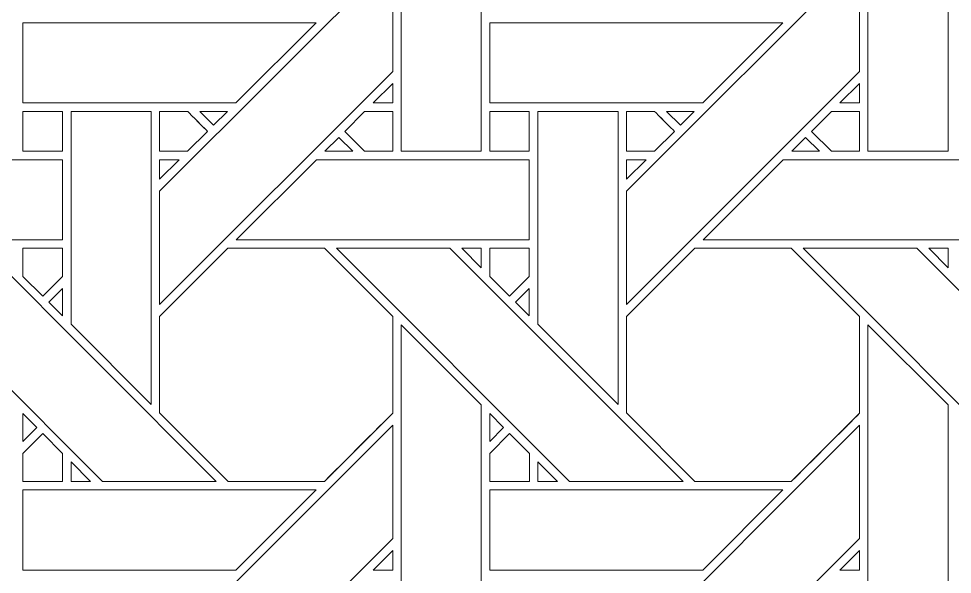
# Model space of a CAD drawing. Header units: inches. Extents: x 8.9 to 15.9, y 4.1 to 14.1.
# Drawn here: x 10.436 to 12.334, y 6.533 to 7.661 of the extents above; entities that cross this region are included whole.
import ezdxf

# ---------------------------------------------------------------- set-up
doc = ezdxf.new("R2010")
doc.units = ezdxf.units.IN
doc.header["$MEASUREMENT"] = 0
doc.layers.add('Design', color=7, linetype='Continuous', lineweight=0)

msp = doc.modelspace()

# ---------------------------------------------------------------- linework, layer by layer
at = {"layer": 'Design'}
for points, knots in [([(12.3829, 14.0948), (10.4499, 14.0948), (8.8829, 12.5278), (8.8829, 10.5948), (8.8829, 10.5948), (8.8829, 4.0948), (8.8829, 4.0948), (8.8829, 4.0948), (15.8829, 4.0948), (15.8829, 4.0948), (15.8829, 4.0948), (15.8829, 10.5948), (15.8829, 10.5948), (15.8829, 12.5278), (14.3159, 14.0948), (12.3829, 14.0948)], [0, 0, 0, 0, 1, 1, 1, 2, 2, 2, 3, 3, 3, 4, 4, 4, 5, 5, 5, 5]), ([(12.3829, 13.4898), (10.7865, 13.4898), (9.4879, 12.1911), (9.4879, 10.5948), (9.4879, 10.5948), (9.4879, 4.6998), (9.4879, 4.6998), (9.4879, 4.6998), (15.2779, 4.6998), (15.2779, 4.6998), (15.2779, 4.6998), (15.2779, 10.5948), (15.2779, 10.5948), (15.2779, 12.1911), (13.9792, 13.4898), (12.3829, 13.4898)], [0, 0, 0, 0, 1, 1, 1, 2, 2, 2, 3, 3, 3, 4, 4, 4, 5, 5, 5, 5]), ([(11.3765, 7.8256), (11.3765, 7.8256), (11.3765, 7.392), (11.3765, 7.392), (11.3765, 7.392), (11.2137, 7.392), (11.2137, 7.392), (11.2137, 7.392), (11.2137, 7.9878), (11.2137, 7.9878), (11.2137, 7.9878), (11.3765, 7.8256), (11.3765, 7.8256)], [0, 0, 0, 0, 1, 1, 1, 2, 2, 2, 3, 3, 3, 4, 4, 4, 4]), ([(12.1625, 7.392), (12.1625, 7.392), (12.1625, 7.9878), (12.1625, 7.9878), (12.1625, 7.9878), (12.3252, 7.8256), (12.3252, 7.8256), (12.3252, 7.8256), (12.3252, 7.392), (12.3252, 7.392), (12.3252, 7.392), (12.1625, 7.392), (12.1625, 7.392)], [0, 0, 0, 0, 1, 1, 1, 2, 2, 2, 3, 3, 3, 4, 4, 4, 4]), ([(10.7229, 7.3106), (10.7229, 7.3106), (11.1966, 7.7842), (11.1966, 7.7842), (11.1966, 7.7842), (11.1966, 7.5542), (11.1966, 7.5542), (11.1966, 7.5542), (10.7229, 7.0805), (10.7229, 7.0805), (10.7229, 7.0805), (10.7229, 7.3106), (10.7229, 7.3106)], [0, 0, 0, 0, 1, 1, 1, 2, 2, 2, 3, 3, 3, 4, 4, 4, 4]), ([(11.6717, 7.3106), (11.6717, 7.3106), (12.1453, 7.7842), (12.1453, 7.7842), (12.1453, 7.7842), (12.1453, 7.5542), (12.1453, 7.5542), (12.1453, 7.5542), (11.6717, 7.0805), (11.6717, 7.0805), (11.6717, 7.0805), (11.6717, 7.3106), (11.6717, 7.3106)], [0, 0, 0, 0, 1, 1, 1, 2, 2, 2, 3, 3, 3, 4, 4, 4, 4]), ([(10.4451, 7.49), (10.4451, 7.49), (10.4451, 7.6527), (10.4451, 7.6527), (10.4451, 7.6527), (11.0408, 7.6527), (11.0408, 7.6527), (11.0408, 7.6527), (10.8781, 7.49), (10.8781, 7.49), (10.8781, 7.49), (10.4451, 7.49), (10.4451, 7.49)], [0, 0, 0, 0, 1, 1, 1, 2, 2, 2, 3, 3, 3, 4, 4, 4, 4]), ([(11.3938, 7.49), (11.3938, 7.49), (11.3938, 7.6527), (11.3938, 7.6527), (11.3938, 7.6527), (11.9895, 7.6527), (11.9895, 7.6527), (11.9895, 7.6527), (11.8268, 7.49), (11.8268, 7.49), (11.8268, 7.49), (11.3938, 7.49), (11.3938, 7.49)], [0, 0, 0, 0, 1, 1, 1, 2, 2, 2, 3, 3, 3, 4, 4, 4, 4]), ([(11.1568, 7.49), (11.1568, 7.49), (11.1966, 7.5298), (11.1966, 7.5298), (11.1966, 7.5298), (11.1966, 7.49), (11.1966, 7.49), (11.1966, 7.49), (11.1568, 7.49), (11.1568, 7.49)], [0, 0, 0, 0, 1, 1, 1, 2, 2, 2, 3, 3, 3, 3]), ([(12.1056, 7.49), (12.1056, 7.49), (12.1453, 7.5298), (12.1453, 7.5298), (12.1453, 7.5298), (12.1453, 7.49), (12.1453, 7.49), (12.1453, 7.49), (12.1056, 7.49), (12.1056, 7.49)], [0, 0, 0, 0, 1, 1, 1, 2, 2, 2, 3, 3, 3, 3]), ([(10.5253, 7.3919), (10.5253, 7.3919), (10.4451, 7.3919), (10.4451, 7.3919), (10.4451, 7.3919), (10.4451, 7.4727), (10.4451, 7.4727), (10.4451, 7.4727), (10.5253, 7.4727), (10.5253, 7.4727), (10.5253, 7.4727), (10.5253, 7.3919), (10.5253, 7.3919)], [0, 0, 0, 0, 1, 1, 1, 2, 2, 2, 3, 3, 3, 4, 4, 4, 4]), ([(10.4451, 7.4727), (10.4451, 7.4727), (10.5253, 7.4727), (10.5253, 7.4727), (10.5253, 7.4727), (10.5253, 7.3919), (10.5253, 7.3919), (10.5253, 7.3919), (10.4451, 7.3919), (10.4451, 7.3919), (10.4451, 7.3919), (10.4451, 7.4727), (10.4451, 7.4727)], [0, 0, 0, 0, 1, 1, 1, 2, 2, 2, 3, 3, 3, 4, 4, 4, 4]), ([(10.7058, 7.4727), (10.7058, 7.4727), (10.7058, 6.8776), (10.7058, 6.8776), (10.7058, 6.8776), (10.5429, 7.0405), (10.5429, 7.0405), (10.5429, 7.0405), (10.5429, 7.4727), (10.5429, 7.4727), (10.5429, 7.4727), (10.7058, 7.4727), (10.7058, 7.4727)], [0, 0, 0, 0, 1, 1, 1, 2, 2, 2, 3, 3, 3, 4, 4, 4, 4]), ([(10.78, 7.4727), (10.7851, 7.4676), (10.8159, 7.4368), (10.8203, 7.4324), (10.8203, 7.4324), (10.7799, 7.3919), (10.7799, 7.3919), (10.7799, 7.3919), (10.7229, 7.3919), (10.7229, 7.3919), (10.7229, 7.3919), (10.7229, 7.4727), (10.7229, 7.4727), (10.7229, 7.4727), (10.78, 7.4727), (10.78, 7.4727)], [0, 0, 0, 0, 1, 1, 1, 2, 2, 2, 3, 3, 3, 4, 4, 4, 5, 5, 5, 5]), ([(10.8203, 7.4324), (10.8203, 7.4324), (10.7799, 7.3919), (10.7799, 7.3919), (10.7799, 7.3919), (10.7229, 7.3919), (10.7229, 7.3919), (10.7229, 7.3919), (10.7229, 7.4727), (10.7229, 7.4727), (10.7229, 7.4727), (10.78, 7.4727), (10.78, 7.4727), (10.7855, 7.4673), (10.8203, 7.4324), (10.8203, 7.4324)], [0, 0, 0, 0, 1, 1, 1, 2, 2, 2, 3, 3, 3, 4, 4, 4, 5, 5, 5, 5]), ([(10.8044, 7.4727), (10.8044, 7.4727), (10.8608, 7.4727), (10.8608, 7.4727), (10.8608, 7.4727), (10.8326, 7.4446), (10.8326, 7.4446), (10.8326, 7.4446), (10.8044, 7.4727), (10.8044, 7.4727)], [0, 0, 0, 0, 1, 1, 1, 2, 2, 2, 3, 3, 3, 3]), ([(11.1966, 7.4727), (11.1966, 7.4727), (11.1966, 7.3919), (11.1966, 7.3919), (11.1966, 7.3919), (11.1395, 7.3919), (11.1395, 7.3919), (11.1395, 7.3919), (11.0991, 7.4323), (11.0991, 7.4323), (11.0991, 7.4323), (11.1396, 7.4727), (11.1396, 7.4727), (11.1396, 7.4727), (11.1966, 7.4727), (11.1966, 7.4727)], [0, 0, 0, 0, 1, 1, 1, 2, 2, 2, 3, 3, 3, 4, 4, 4, 5, 5, 5, 5]), ([(11.0991, 7.4323), (11.0991, 7.4323), (11.1396, 7.4727), (11.1396, 7.4727), (11.1396, 7.4727), (11.1966, 7.4727), (11.1966, 7.4727), (11.1966, 7.4727), (11.1966, 7.3919), (11.1966, 7.3919), (11.1966, 7.3919), (11.1395, 7.3919), (11.1395, 7.3919), (11.1395, 7.3919), (11.0991, 7.4323), (11.0991, 7.4323)], [0, 0, 0, 0, 1, 1, 1, 2, 2, 2, 3, 3, 3, 4, 4, 4, 5, 5, 5, 5]), ([(11.474, 7.3919), (11.474, 7.3919), (11.3938, 7.3919), (11.3938, 7.3919), (11.3938, 7.3919), (11.3938, 7.4727), (11.3938, 7.4727), (11.3938, 7.4727), (11.474, 7.4727), (11.474, 7.4727), (11.474, 7.4727), (11.474, 7.3919), (11.474, 7.3919)], [0, 0, 0, 0, 1, 1, 1, 2, 2, 2, 3, 3, 3, 4, 4, 4, 4]), ([(11.3938, 7.4727), (11.3938, 7.4727), (11.474, 7.4727), (11.474, 7.4727), (11.474, 7.4727), (11.474, 7.3919), (11.474, 7.3919), (11.474, 7.3919), (11.3938, 7.3919), (11.3938, 7.3919), (11.3938, 7.3919), (11.3938, 7.4727), (11.3938, 7.4727)], [0, 0, 0, 0, 1, 1, 1, 2, 2, 2, 3, 3, 3, 4, 4, 4, 4]), ([(11.6545, 7.4727), (11.6545, 7.4727), (11.6545, 6.8776), (11.6545, 6.8776), (11.6545, 6.8776), (11.4916, 7.0405), (11.4916, 7.0405), (11.4916, 7.0405), (11.4916, 7.4727), (11.4916, 7.4727), (11.4916, 7.4727), (11.6545, 7.4727), (11.6545, 7.4727)], [0, 0, 0, 0, 1, 1, 1, 2, 2, 2, 3, 3, 3, 4, 4, 4, 4]), ([(11.7287, 7.4727), (11.7339, 7.4676), (11.7646, 7.4368), (11.7691, 7.4324), (11.7691, 7.4324), (11.7286, 7.3919), (11.7286, 7.3919), (11.7286, 7.3919), (11.6717, 7.3919), (11.6717, 7.3919), (11.6717, 7.3919), (11.6717, 7.4727), (11.6717, 7.4727), (11.6717, 7.4727), (11.7287, 7.4727), (11.7287, 7.4727)], [0, 0, 0, 0, 1, 1, 1, 2, 2, 2, 3, 3, 3, 4, 4, 4, 5, 5, 5, 5]), ([(11.7691, 7.4324), (11.7691, 7.4324), (11.7286, 7.3919), (11.7286, 7.3919), (11.7286, 7.3919), (11.6717, 7.3919), (11.6717, 7.3919), (11.6717, 7.3919), (11.6717, 7.4727), (11.6717, 7.4727), (11.6717, 7.4727), (11.7287, 7.4727), (11.7287, 7.4727), (11.734, 7.4675), (11.7648, 7.4367), (11.7691, 7.4324)], [0, 0, 0, 0, 1, 1, 1, 2, 2, 2, 3, 3, 3, 4, 4, 4, 5, 5, 5, 5]), ([(11.7531, 7.4727), (11.7531, 7.4727), (11.8096, 7.4727), (11.8096, 7.4727), (11.8096, 7.4727), (11.7813, 7.4446), (11.7813, 7.4446), (11.7813, 7.4446), (11.7531, 7.4727), (11.7531, 7.4727)], [0, 0, 0, 0, 1, 1, 1, 2, 2, 2, 3, 3, 3, 3]), ([(12.1453, 7.4727), (12.1453, 7.4727), (12.1453, 7.3919), (12.1453, 7.3919), (12.1453, 7.3919), (12.0882, 7.3919), (12.0882, 7.3919), (12.0882, 7.3919), (12.0479, 7.4323), (12.0479, 7.4323), (12.0479, 7.4323), (12.0883, 7.4727), (12.0883, 7.4727), (12.0883, 7.4727), (12.1453, 7.4727), (12.1453, 7.4727)], [0, 0, 0, 0, 1, 1, 1, 2, 2, 2, 3, 3, 3, 4, 4, 4, 5, 5, 5, 5]), ([(12.0479, 7.4323), (12.0479, 7.4323), (12.0883, 7.4727), (12.0883, 7.4727), (12.0883, 7.4727), (12.1453, 7.4727), (12.1453, 7.4727), (12.1453, 7.4727), (12.1453, 7.3919), (12.1453, 7.3919), (12.1453, 7.3919), (12.0882, 7.3919), (12.0882, 7.3919), (12.0882, 7.3919), (12.0479, 7.4323), (12.0479, 7.4323)], [0, 0, 0, 0, 1, 1, 1, 2, 2, 2, 3, 3, 3, 4, 4, 4, 5, 5, 5, 5]), ([(11.1153, 7.392), (11.1153, 7.392), (11.0588, 7.392), (11.0588, 7.392), (11.0588, 7.392), (11.087, 7.4202), (11.087, 7.4202), (11.087, 7.4202), (11.1153, 7.392), (11.1153, 7.392)], [0, 0, 0, 0, 1, 1, 1, 2, 2, 2, 3, 3, 3, 3]), ([(12.064, 7.392), (12.064, 7.392), (12.0075, 7.392), (12.0075, 7.392), (12.0075, 7.392), (12.0358, 7.4202), (12.0358, 7.4202), (12.0358, 7.4202), (12.064, 7.392), (12.064, 7.392)], [0, 0, 0, 0, 1, 1, 1, 2, 2, 2, 3, 3, 3, 3]), ([(10.5253, 7.3748), (10.5253, 7.3748), (10.5253, 7.212), (10.5253, 7.212), (10.5253, 7.212), (9.93, 7.212), (9.93, 7.212), (9.93, 7.212), (10.0929, 7.3748), (10.0929, 7.3748), (10.0929, 7.3748), (10.5253, 7.3748), (10.5253, 7.3748)], [0, 0, 0, 0, 1, 1, 1, 2, 2, 2, 3, 3, 3, 4, 4, 4, 4]), ([(10.7628, 7.3748), (10.7628, 7.3748), (10.7229, 7.335), (10.7229, 7.335), (10.7229, 7.335), (10.7229, 7.3748), (10.7229, 7.3748), (10.7229, 7.3748), (10.7628, 7.3748), (10.7628, 7.3748)], [0, 0, 0, 0, 1, 1, 1, 2, 2, 2, 3, 3, 3, 3]), ([(11.0416, 7.3748), (11.0416, 7.3748), (11.4741, 7.3748), (11.4741, 7.3748), (11.4741, 7.3748), (11.4741, 7.212), (11.4741, 7.212), (11.4741, 7.212), (10.8788, 7.212), (10.8788, 7.212), (10.8788, 7.212), (11.0416, 7.3748), (11.0416, 7.3748)], [0, 0, 0, 0, 1, 1, 1, 2, 2, 2, 3, 3, 3, 4, 4, 4, 4]), ([(11.7115, 7.3748), (11.7115, 7.3748), (11.6717, 7.335), (11.6717, 7.335), (11.6717, 7.335), (11.6717, 7.3748), (11.6717, 7.3748), (11.6717, 7.3748), (11.7115, 7.3748), (11.7115, 7.3748)], [0, 0, 0, 0, 1, 1, 1, 2, 2, 2, 3, 3, 3, 3]), ([(11.8275, 7.212), (11.8275, 7.212), (11.9904, 7.3748), (11.9904, 7.3748), (11.9904, 7.3748), (12.4228, 7.3748), (12.4228, 7.3748), (12.4228, 7.3748), (12.4228, 7.212), (12.4228, 7.212), (12.4228, 7.212), (11.8275, 7.212), (11.8275, 7.212)], [0, 0, 0, 0, 1, 1, 1, 2, 2, 2, 3, 3, 3, 4, 4, 4, 4]), ([(10.3643, 7.1949), (10.3643, 7.1949), (10.838, 6.7212), (10.838, 6.7212), (10.838, 6.7212), (10.6069, 6.7212), (10.6069, 6.7212), (10.6069, 6.7212), (10.1334, 7.1949), (10.1334, 7.1949), (10.1334, 7.1949), (10.3643, 7.1949), (10.3643, 7.1949)], [0, 0, 0, 0, 1, 1, 1, 2, 2, 2, 3, 3, 3, 4, 4, 4, 4]), ([(10.5253, 7.1949), (10.5253, 7.1949), (10.5253, 7.1373), (10.5253, 7.1373), (10.5253, 7.1373), (10.4854, 7.0973), (10.4854, 7.0973), (10.4854, 7.0973), (10.445, 7.1377), (10.445, 7.1377), (10.445, 7.1377), (10.445, 7.1949), (10.445, 7.1949), (10.445, 7.1949), (10.5253, 7.1949), (10.5253, 7.1949)], [0, 0, 0, 0, 1, 1, 1, 2, 2, 2, 3, 3, 3, 4, 4, 4, 5, 5, 5, 5]), ([(10.4854, 7.0973), (10.4854, 7.0973), (10.445, 7.1377), (10.445, 7.1377), (10.445, 7.1377), (10.445, 7.1949), (10.445, 7.1949), (10.445, 7.1949), (10.5253, 7.1949), (10.5253, 7.1949), (10.5253, 7.1949), (10.5253, 7.1373), (10.5253, 7.1373), (10.5253, 7.1373), (10.4854, 7.0973), (10.4854, 7.0973)], [0, 0, 0, 0, 1, 1, 1, 2, 2, 2, 3, 3, 3, 4, 4, 4, 5, 5, 5, 5]), ([(10.8616, 7.1948), (10.8616, 7.1948), (11.0578, 7.1948), (11.0578, 7.1948), (11.0578, 7.1948), (11.1966, 7.0561), (11.1966, 7.0561), (11.1966, 7.0561), (11.1966, 6.8599), (11.1966, 6.8599), (11.1788, 6.842), (11.0669, 6.7302), (11.0579, 6.7212), (11.0579, 6.7212), (10.8622, 6.7212), (10.8622, 6.7212), (10.8622, 6.7212), (10.7229, 6.8605), (10.7229, 6.8605), (10.7229, 6.8605), (10.7229, 7.0561), (10.7229, 7.0561), (10.7229, 7.0561), (10.8616, 7.1948), (10.8616, 7.1948)], [0, 0, 0, 0, 1, 1, 1, 2, 2, 2, 3, 3, 3, 4, 4, 4, 5, 5, 5, 6, 6, 6, 7, 7, 7, 8, 8, 8, 8]), ([(10.7229, 7.0561), (10.7229, 7.0561), (10.8616, 7.1948), (10.8616, 7.1948), (10.8616, 7.1948), (11.0578, 7.1948), (11.0578, 7.1948), (11.0578, 7.1948), (11.1966, 7.0561), (11.1966, 7.0561), (11.1966, 7.0561), (11.1966, 6.8599), (11.1966, 6.8599), (11.1784, 6.8416), (11.0666, 6.7299), (11.0579, 6.7212), (11.0579, 6.7212), (10.8622, 6.7212), (10.8622, 6.7212), (10.8622, 6.7212), (10.7229, 6.8605), (10.7229, 6.8605), (10.7229, 6.8605), (10.7229, 7.0561), (10.7229, 7.0561)], [0, 0, 0, 0, 1, 1, 1, 2, 2, 2, 3, 3, 3, 4, 4, 4, 5, 5, 5, 6, 6, 6, 7, 7, 7, 8, 8, 8, 8]), ([(11.313, 7.1949), (11.313, 7.1949), (11.7867, 6.7212), (11.7867, 6.7212), (11.7867, 6.7212), (11.5557, 6.7212), (11.5557, 6.7212), (11.5557, 6.7212), (11.0821, 7.1949), (11.0821, 7.1949), (11.0821, 7.1949), (11.313, 7.1949), (11.313, 7.1949)], [0, 0, 0, 0, 1, 1, 1, 2, 2, 2, 3, 3, 3, 4, 4, 4, 4]), ([(11.3766, 7.1949), (11.3766, 7.1949), (11.3766, 7.1551), (11.3766, 7.1551), (11.3766, 7.1551), (11.3372, 7.1949), (11.3372, 7.1949), (11.3372, 7.1949), (11.3766, 7.1949), (11.3766, 7.1949)], [0, 0, 0, 0, 1, 1, 1, 2, 2, 2, 3, 3, 3, 3]), ([(11.474, 7.1949), (11.474, 7.1949), (11.474, 7.1373), (11.474, 7.1373), (11.474, 7.1373), (11.4341, 7.0973), (11.4341, 7.0973), (11.4341, 7.0973), (11.3938, 7.1377), (11.3938, 7.1377), (11.3938, 7.1377), (11.3938, 7.1949), (11.3938, 7.1949), (11.3938, 7.1949), (11.474, 7.1949), (11.474, 7.1949)], [0, 0, 0, 0, 1, 1, 1, 2, 2, 2, 3, 3, 3, 4, 4, 4, 5, 5, 5, 5]), ([(11.4341, 7.0973), (11.4341, 7.0973), (11.3938, 7.1377), (11.3938, 7.1377), (11.3938, 7.1377), (11.3938, 7.1949), (11.3938, 7.1949), (11.3938, 7.1949), (11.474, 7.1949), (11.474, 7.1949), (11.474, 7.1949), (11.474, 7.1373), (11.474, 7.1373), (11.474, 7.1373), (11.4341, 7.0973), (11.4341, 7.0973)], [0, 0, 0, 0, 1, 1, 1, 2, 2, 2, 3, 3, 3, 4, 4, 4, 5, 5, 5, 5]), ([(11.8104, 7.1948), (11.8104, 7.1948), (12.0066, 7.1948), (12.0066, 7.1948), (12.0066, 7.1948), (12.1453, 7.0561), (12.1453, 7.0561), (12.1453, 7.0561), (12.1453, 6.8599), (12.1453, 6.8599), (12.1275, 6.842), (12.0156, 6.7302), (12.0066, 6.7212), (12.0066, 6.7212), (11.8109, 6.7212), (11.8109, 6.7212), (11.8109, 6.7212), (11.6717, 6.8605), (11.6717, 6.8605), (11.6717, 6.8605), (11.6717, 7.0561), (11.6717, 7.0561), (11.6717, 7.0561), (11.8104, 7.1948), (11.8104, 7.1948)], [0, 0, 0, 0, 1, 1, 1, 2, 2, 2, 3, 3, 3, 4, 4, 4, 5, 5, 5, 6, 6, 6, 7, 7, 7, 8, 8, 8, 8]), ([(11.6717, 7.0561), (11.6717, 7.0561), (11.8104, 7.1948), (11.8104, 7.1948), (11.8104, 7.1948), (12.0066, 7.1948), (12.0066, 7.1948), (12.0066, 7.1948), (12.1453, 7.0561), (12.1453, 7.0561), (12.1453, 7.0561), (12.1453, 6.8599), (12.1453, 6.8599), (12.1272, 6.8416), (12.0153, 6.7299), (12.0066, 6.7212), (12.0066, 6.7212), (11.8109, 6.7212), (11.8109, 6.7212), (11.8109, 6.7212), (11.6717, 6.8605), (11.6717, 6.8605), (11.6717, 6.8605), (11.6717, 7.0561), (11.6717, 7.0561)], [0, 0, 0, 0, 1, 1, 1, 2, 2, 2, 3, 3, 3, 4, 4, 4, 5, 5, 5, 6, 6, 6, 7, 7, 7, 8, 8, 8, 8]), ([(12.0308, 7.1949), (12.0308, 7.1949), (12.2618, 7.1949), (12.2618, 7.1949), (12.2618, 7.1949), (12.7354, 6.7212), (12.7354, 6.7212), (12.7354, 6.7212), (12.5044, 6.7212), (12.5044, 6.7212), (12.5044, 6.7212), (12.0308, 7.1949), (12.0308, 7.1949)], [0, 0, 0, 0, 1, 1, 1, 2, 2, 2, 3, 3, 3, 4, 4, 4, 4]), ([(12.3253, 7.1949), (12.3253, 7.1949), (12.3253, 7.155), (12.3253, 7.155), (12.3253, 7.155), (12.2859, 7.1949), (12.2859, 7.1949), (12.2859, 7.1949), (12.3253, 7.1949), (12.3253, 7.1949)], [0, 0, 0, 0, 1, 1, 1, 2, 2, 2, 3, 3, 3, 3]), ([(10.5253, 7.113), (10.5253, 7.113), (10.5253, 7.0579), (10.5253, 7.0579), (10.5253, 7.0579), (10.4976, 7.0853), (10.4976, 7.0853), (10.4976, 7.0853), (10.5253, 7.113), (10.5253, 7.113)], [0, 0, 0, 0, 1, 1, 1, 2, 2, 2, 3, 3, 3, 3]), ([(11.4741, 7.113), (11.4741, 7.113), (11.4741, 7.0579), (11.4741, 7.0579), (11.4741, 7.0579), (11.4463, 7.0853), (11.4463, 7.0853), (11.4463, 7.0853), (11.4741, 7.113), (11.4741, 7.113)], [0, 0, 0, 0, 1, 1, 1, 2, 2, 2, 3, 3, 3, 3]), ([(11.3765, 6.8769), (11.3765, 6.8769), (11.3765, 6.4432), (11.3765, 6.4432), (11.3765, 6.4432), (11.2137, 6.4432), (11.2137, 6.4432), (11.2137, 6.4432), (11.2137, 7.0391), (11.2137, 7.0391), (11.2137, 7.0391), (11.3765, 6.8769), (11.3765, 6.8769)], [0, 0, 0, 0, 1, 1, 1, 2, 2, 2, 3, 3, 3, 4, 4, 4, 4]), ([(12.3252, 6.8769), (12.3252, 6.8769), (12.3252, 6.4432), (12.3252, 6.4432), (12.3252, 6.4432), (12.1625, 6.4432), (12.1625, 6.4432), (12.1625, 6.4432), (12.1625, 7.0391), (12.1625, 7.0391), (12.1625, 7.0391), (12.3252, 6.8769), (12.3252, 6.8769)], [0, 0, 0, 0, 1, 1, 1, 2, 2, 2, 3, 3, 3, 4, 4, 4, 4]), ([(10.4451, 6.8027), (10.4451, 6.8027), (10.4451, 6.8594), (10.4451, 6.8594), (10.4451, 6.8594), (10.4733, 6.8308), (10.4733, 6.8308), (10.4733, 6.8308), (10.4451, 6.8027), (10.4451, 6.8027)], [0, 0, 0, 0, 1, 1, 1, 2, 2, 2, 3, 3, 3, 3]), ([(11.3938, 6.8027), (11.3938, 6.8027), (11.3938, 6.8594), (11.3938, 6.8594), (11.3938, 6.8594), (11.422, 6.8308), (11.422, 6.8308), (11.422, 6.8308), (11.3938, 6.8027), (11.3938, 6.8027)], [0, 0, 0, 0, 1, 1, 1, 2, 2, 2, 3, 3, 3, 3]), ([(10.7229, 6.3619), (10.7229, 6.3619), (11.1966, 6.8355), (11.1966, 6.8355), (11.1966, 6.8355), (11.1966, 6.6055), (11.1966, 6.6055), (11.1966, 6.6055), (10.7229, 6.1318), (10.7229, 6.1318), (10.7229, 6.1318), (10.7229, 6.3619), (10.7229, 6.3619)], [0, 0, 0, 0, 1, 1, 1, 2, 2, 2, 3, 3, 3, 4, 4, 4, 4]), ([(11.6717, 6.3619), (11.6717, 6.3619), (12.1453, 6.8355), (12.1453, 6.8355), (12.1453, 6.8355), (12.1453, 6.6055), (12.1453, 6.6055), (12.1453, 6.6055), (11.6717, 6.1318), (11.6717, 6.1318), (11.6717, 6.1318), (11.6717, 6.3619), (11.6717, 6.3619)], [0, 0, 0, 0, 1, 1, 1, 2, 2, 2, 3, 3, 3, 4, 4, 4, 4]), ([(10.4451, 6.721), (10.4451, 6.721), (10.4451, 6.7783), (10.4451, 6.7783), (10.4451, 6.7783), (10.4854, 6.8186), (10.4854, 6.8186), (10.4854, 6.8186), (10.5257, 6.7783), (10.5257, 6.7783), (10.5257, 6.7783), (10.5257, 6.721), (10.5257, 6.721), (10.5257, 6.721), (10.4451, 6.721), (10.4451, 6.721)], [0, 0, 0, 0, 1, 1, 1, 2, 2, 2, 3, 3, 3, 4, 4, 4, 5, 5, 5, 5]), ([(10.4854, 6.8186), (10.4854, 6.8186), (10.5257, 6.7783), (10.5257, 6.7783), (10.5257, 6.7783), (10.5257, 6.721), (10.5257, 6.721), (10.5257, 6.721), (10.4451, 6.721), (10.4451, 6.721), (10.4451, 6.721), (10.4451, 6.7783), (10.4451, 6.7783), (10.4451, 6.7783), (10.4854, 6.8186), (10.4854, 6.8186)], [0, 0, 0, 0, 1, 1, 1, 2, 2, 2, 3, 3, 3, 4, 4, 4, 5, 5, 5, 5]), ([(11.3938, 6.721), (11.3938, 6.721), (11.3938, 6.7783), (11.3938, 6.7783), (11.3938, 6.7783), (11.4341, 6.8186), (11.4341, 6.8186), (11.4341, 6.8186), (11.4745, 6.7783), (11.4745, 6.7783), (11.4745, 6.7783), (11.4745, 6.721), (11.4745, 6.721), (11.4745, 6.721), (11.3938, 6.721), (11.3938, 6.721)], [0, 0, 0, 0, 1, 1, 1, 2, 2, 2, 3, 3, 3, 4, 4, 4, 5, 5, 5, 5]), ([(11.3938, 6.721), (11.3938, 6.721), (11.3938, 6.7783), (11.3938, 6.7783), (11.3938, 6.7783), (11.4341, 6.8186), (11.4341, 6.8186), (11.4341, 6.8186), (11.4745, 6.7783), (11.4745, 6.7783), (11.4745, 6.7783), (11.4745, 6.721), (11.4745, 6.721), (11.4745, 6.721), (11.3938, 6.721), (11.3938, 6.721)], [0, 0, 0, 0, 1, 1, 1, 2, 2, 2, 3, 3, 3, 4, 4, 4, 5, 5, 5, 5]), ([(10.543, 6.7212), (10.543, 6.7212), (10.543, 6.761), (10.543, 6.761), (10.543, 6.761), (10.5827, 6.7212), (10.5827, 6.7212), (10.5827, 6.7212), (10.543, 6.7212), (10.543, 6.7212)], [0, 0, 0, 0, 1, 1, 1, 2, 2, 2, 3, 3, 3, 3]), ([(11.5314, 6.7212), (11.5314, 6.7212), (11.4917, 6.7212), (11.4917, 6.7212), (11.4917, 6.7212), (11.4917, 6.761), (11.4917, 6.761), (11.4917, 6.761), (11.5314, 6.7212), (11.5314, 6.7212)], [0, 0, 0, 0, 1, 1, 1, 2, 2, 2, 3, 3, 3, 3]), ([(10.4451, 6.5413), (10.4451, 6.5413), (10.4451, 6.704), (10.4451, 6.704), (10.4451, 6.704), (11.0408, 6.704), (11.0408, 6.704), (11.0408, 6.704), (10.8781, 6.5413), (10.8781, 6.5413), (10.8781, 6.5413), (10.4451, 6.5413), (10.4451, 6.5413)], [0, 0, 0, 0, 1, 1, 1, 2, 2, 2, 3, 3, 3, 4, 4, 4, 4]), ([(11.3938, 6.5413), (11.3938, 6.5413), (11.3938, 6.704), (11.3938, 6.704), (11.3938, 6.704), (11.9895, 6.704), (11.9895, 6.704), (11.9895, 6.704), (11.8268, 6.5413), (11.8268, 6.5413), (11.8268, 6.5413), (11.3938, 6.5413), (11.3938, 6.5413)], [0, 0, 0, 0, 1, 1, 1, 2, 2, 2, 3, 3, 3, 4, 4, 4, 4]), ([(11.1568, 6.5413), (11.1568, 6.5413), (11.1966, 6.5811), (11.1966, 6.5811), (11.1966, 6.5811), (11.1966, 6.5413), (11.1966, 6.5413), (11.1966, 6.5413), (11.1568, 6.5413), (11.1568, 6.5413)], [0, 0, 0, 0, 1, 1, 1, 2, 2, 2, 3, 3, 3, 3]), ([(12.1056, 6.5413), (12.1056, 6.5413), (12.1453, 6.5811), (12.1453, 6.5811), (12.1453, 6.5811), (12.1453, 6.5413), (12.1453, 6.5413), (12.1453, 6.5413), (12.1056, 6.5413), (12.1056, 6.5413)], [0, 0, 0, 0, 1, 1, 1, 2, 2, 2, 3, 3, 3, 3])]:
    msp.add_open_spline(points, degree=3, knots=knots, dxfattribs=at)

doc.saveas('drawing.dxf')
